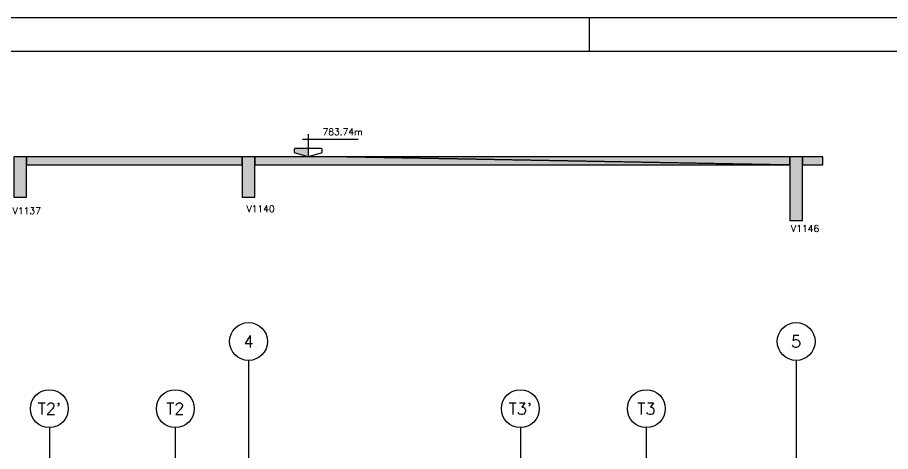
# Model space of a CAD drawing. Extents: x -4723 to 4922, y -2048 to 2452.
# Drawn here: x -553 to 746, y 1806 to 2452 of the extents above; entities that cross this region are included whole.
import ezdxf
from ezdxf.enums import TextEntityAlignment as Align

# ---------------------------------------------------------------- set-up
doc = ezdxf.new("R2010")
doc.units = 0
doc.header["$LTSCALE"] = 50
doc.header["$MEASUREMENT"] = 0
doc.linetypes.add('EIXO', pattern=[6.8, 6, -0.4, 0, -0.4])
for name, color, linetype in [('F-CORTE', 4, 'CONTINUOUS'), ('F-EIXO', 12, 'EIXO'), ('F-MARGEM', 1, 'CONTINUOUS'), ('F-NÍVEL-VISTA', 2, 'CONTINUOUS'), ('F-SOLIDO-CORTE', 71, 'CONTINUOUS'), ('F-TEXTO', 6, 'CONTINUOUS'), ('F-TEXTO-YELLOW', 2, 'CONTINUOUS')]:
    doc.layers.add(name, color=color, linetype=linetype)
doc.styles.add('MCP', font='simplex.shx')
doc.styles.add('ROMANS', font='simplex.shx')

# ---------------------------------------------------------------- blocks, each defined once
blk = doc.blocks.new('*U159')
at = {"layer": 'F-EIXO'}
blk.add_line((0, 0), (0, -2655), dxfattribs=at)
at = {"layer": 'F-EIXO', "color": 2, "linetype": 'Continuous'}
blk.add_circle((0, 28.2), 28.2, dxfattribs=at)
at = {"layer": 'F-TEXTO', "style": 'ROMANS'}
blk.add_attdef('EIXO', text='', height=17.5, rotation=360, dxfattribs=at).set_placement((0, 28.2), align=Align.MIDDLE_CENTER)
blk = doc.blocks.new('*U163')
at = {"layer": 'F-EIXO'}
blk.add_line((0, 0), (0, -2655), dxfattribs=at)
at = {"layer": 'F-EIXO', "color": 2, "linetype": 'Continuous'}
blk.add_circle((0, 28.2), 28.2, dxfattribs=at)
at = {"layer": 'F-TEXTO', "style": 'ROMANS'}
blk.add_attdef('EIXO', text='', height=17.5, rotation=360, dxfattribs=at).set_placement((0, 28.2), align=Align.MIDDLE_CENTER)
blk = doc.blocks.new('*U164')
at = {"layer": 'F-EIXO'}
blk.add_line((0, 0), (0, -2755), dxfattribs=at)
at = {"layer": 'F-EIXO', "color": 2, "linetype": 'Continuous'}
blk.add_circle((0, 28.2072), 28.2072, dxfattribs=at)
at = {"layer": 'F-TEXTO', "style": 'ROMANS'}
blk.add_attdef('EIXO', text='', height=17.5, rotation=360, dxfattribs=at).set_placement((0, 28.2072), align=Align.MIDDLE_CENTER)
blk = doc.blocks.new('*U165')
at = {"layer": 'F-EIXO'}
blk.add_line((0, 0), (0, -2655), dxfattribs=at)
at = {"layer": 'F-EIXO', "color": 2, "linetype": 'Continuous'}
blk.add_circle((0, 28.2), 28.2, dxfattribs=at)
at = {"layer": 'F-TEXTO', "style": 'ROMANS'}
blk.add_attdef('EIXO', text='', height=17.5, rotation=360, dxfattribs=at).set_placement((0, 28.2), align=Align.MIDDLE_CENTER)
blk = doc.blocks.new('*U166')
at = {"layer": 'F-EIXO'}
blk.add_line((0, 0), (0, -2655), dxfattribs=at)
at = {"layer": 'F-EIXO', "color": 2, "linetype": 'Continuous'}
blk.add_circle((0, 28.2), 28.2, dxfattribs=at)
at = {"layer": 'F-TEXTO', "style": 'ROMANS'}
blk.add_attdef('EIXO', text='', height=17.5, rotation=360, dxfattribs=at).set_placement((0, 28.2), align=Align.MIDDLE_CENTER)
blk = doc.blocks.new('*U167')
at = {"layer": 'F-EIXO'}
blk.add_line((0, 0), (0, -2755), dxfattribs=at)
at = {"layer": 'F-EIXO', "color": 2, "linetype": 'Continuous'}
blk.add_circle((0, 28.2072), 28.2072, dxfattribs=at)
at = {"layer": 'F-TEXTO', "style": 'ROMANS'}
blk.add_attdef('EIXO', text='', height=17.5, rotation=360, dxfattribs=at).set_placement((0, 28.2072), align=Align.MIDDLE_CENTER)
blk = doc.blocks.new('A0-4L_900')
at = {"layer": 'F-MARGEM', "color": 2}
blk.add_line((100.4, 90), (100.4, 89), dxfattribs=at)
blk.add_lwpolyline([(0, 0), (0, 90), (192.9, 90), (192.9, 0)], close=True, dxfattribs=at)
at = {"layer": 'F-MARGEM', "color": 7}
blk.add_lwpolyline([(2.5, 89), (191.9, 89), (191.9, 1), (2.5, 1)], close=True, dxfattribs=at)
blk = doc.blocks.new('Nível - Vista')
at = {"layer": 'F-NÍVEL-VISTA'}
blk.add_hatch(color=71, dxfattribs=at).paths.add_polyline_path([(0, 0.238), (-0.38, 0.238, 0.414214), (-0.42, 0.198), (-0.42, 0.148, 0.331206), (-0.391, 0.11), (-0.011, 0.002, 0.072993), (0, 0)])
at = {"layer": 'F-NÍVEL-VISTA', "color": 2}
for p, q in [((-0.168, 0.521), (1.493, 0.521)), ((0, 0.67), (0, 0))]:
    blk.add_line(p, q, dxfattribs=at)
blk.add_lwpolyline([(-0.011, 0.002, 0.146769), (0.011, 0.002), (0.391, 0.11, 0.331206), (0.42, 0.148), (0.42, 0.198, 0.414214), (0.38, 0.238), (-0.38, 0.238, 0.414214), (-0.42, 0.198), (-0.42, 0.148, 0.331206), (-0.391, 0.11), (-0.011, 0.002, 0.146769), (0.011, 0.002)], format="xyb", dxfattribs=at)
at = {"layer": 'F-TEXTO', "color": 3, "style": 'MCP'}
for tag, p in [('NÍVEL', (1.026, 0.636)), ('NÍVEL_DETALHE', (1.02, 0.186))]:
    blk.add_attdef(tag, text='', height=0.2, dxfattribs=at).set_placement(p, align=Align.CENTER)

msp = doc.modelspace()

# ---------------------------------------------------------------- hatches: boundary and pattern name
at = {"layer": 'F-SOLIDO-CORTE', "linetype": 'Continuous'}
for points in [[(-559, 2230.352), (-559, 2213.789), (-559, 2184.454), (-549.71, 2184.454), (-545.245, 2184.454), (-540, 2184.454), (-540, 2198.555), (-540, 2215.118), (-540, 2244.454), (-544.465, 2244.454), (-549.71, 2244.454), (-559, 2244.454)], [(-356.675, 2244.454), (-440.98, 2244.454), (-540, 2244.454), (-540, 2241.633), (-540, 2238.321), (-540, 2232.454), (-449.707, 2232.454), (-356.675, 2232.454), (-355.389, 2232.454), (-219, 2232.454), (-219, 2235.829), (-219, 2239.307), (-219, 2244.454), (-355.389, 2244.454)], [(-219, 2227.576), (-219, 2210.187), (-219, 2184.454), (-210.851, 2184.454), (-205.507, 2184.454), (-200, 2184.454), (-200, 2201.331), (-200, 2218.72), (-200, 2244.454), (-205.344, 2244.454), (-210.851, 2244.454), (-219, 2244.454)], [(-63.397, 2244.454), (-200, 2244.454), (-200, 2241.078), (-200, 2237.6), (-200, 2232.454), (-63.397, 2232.454), (-16.703, 2232.454), (31.407, 2232.454), (98.353, 2232.454), (167.329, 2232.454), (177.623, 2232.454), (230.377, 2232.454), (288.17, 2232.454), (379.23, 2232.454), (592.065, 2232.454), (592.736, 2232.454), (593.427, 2232.454), (596, 2232.454), (596, 2235.829), (596, 2239.307), (596, 2244.454), (593.427, 2244.454), (592.898, 2244.454), (592.065, 2244.454), (379.23, 2244.454), (305.915, 2244.454), (230.377, 2244.454), (177.623, 2244.454), (167.329, 2244.454), (100.383, 2244.454), (31.407, 2244.454), (-15.287, 2244.454)], [(596, 2217.731), (596, 2190.199), (596, 2149.454), (604.149, 2149.454), (609.493, 2149.454), (615, 2149.454), (615, 2176.176), (615, 2203.709), (615, 2244.454), (609.656, 2244.454), (604.149, 2244.454), (596, 2244.454)], [(615, 2237.6), (615, 2232.454), (619.008, 2232.454), (625.323, 2232.454), (645, 2232.454), (645, 2234.057), (645, 2238.521), (645, 2244.454), (625.323, 2244.454), (621.315, 2244.454), (615, 2244.454), (615, 2241.078)]]:
    msp.add_hatch(color=256, dxfattribs=at).paths.add_polyline_path(points, flags=16)

# ---------------------------------------------------------------- linework, layer by layer
at = {"layer": 'F-CORTE', "linetype": 'Continuous'}
for points in [[(596, 2232.454), (593.427, 2232.454), (-63.397, 2244.454), (-200, 2244.454), (-205.344, 2244.454), (-210.851, 2244.454), (-219, 2244.454), (-356.675, 2244.454), (-540, 2244.454), (-544.465, 2244.454), (-549.71, 2244.454), (-559, 2244.454)], [(645, 2234.057), (645, 2238.521), (645, 2244.454), (615, 2244.454), (609.656, 2244.454), (604.149, 2244.454), (596, 2244.454), (-63.397, 2244.454), (596, 2232.454), (596, 2217.731), (596, 2149.454), (604.149, 2149.454), (609.493, 2149.454), (615, 2149.454), (615, 2176.176), (615, 2203.709), (615, 2232.454), (619.008, 2232.454), (625.323, 2232.454), (645, 2232.454), (645, 2234.057)], [(-559, 2184.454), (-549.71, 2184.454), (-545.245, 2184.454), (-540, 2184.454), (-540, 2198.555), (-540, 2215.118), (-540, 2232.454), (-449.707, 2232.454), (-356.675, 2232.454), (-355.389, 2232.454), (-219, 2232.454), (-219, 2227.576), (-219, 2184.454), (-210.851, 2184.454), (-205.507, 2184.454), (-200, 2184.454), (-200, 2201.331), (-200, 2218.72), (-200, 2232.454), (-63.397, 2232.454), (-16.703, 2232.454), (31.407, 2232.454), (98.353, 2232.454), (167.329, 2232.454), (177.623, 2232.454), (230.377, 2232.454), (288.17, 2232.454), (379.23, 2232.454), (592.065, 2232.454), (592.736, 2232.454), (593.427, 2232.454)]]:
    msp.add_lwpolyline(points, dxfattribs=at)
at = {"layer": 'F-SOLIDO-CORTE', "linetype": 'Continuous'}
for points in [[(-559, 2230.352), (-559, 2213.789), (-559, 2184.454), (-549.71, 2184.454), (-545.245, 2184.454), (-540, 2184.454), (-540, 2198.555), (-540, 2215.118), (-540, 2244.454), (-544.465, 2244.454), (-549.71, 2244.454), (-559, 2244.454), (-559, 2230.352)], [(-356.675, 2244.454), (-440.98, 2244.454), (-540, 2244.454), (-540, 2241.633), (-540, 2238.321), (-540, 2232.454), (-449.707, 2232.454), (-356.675, 2232.454), (-355.389, 2232.454), (-219, 2232.454), (-219, 2235.829), (-219, 2239.307), (-219, 2244.454), (-355.389, 2244.454), (-356.675, 2244.454)], [(-219, 2227.576), (-219, 2210.187), (-219, 2184.454), (-210.851, 2184.454), (-205.507, 2184.454), (-200, 2184.454), (-200, 2201.331), (-200, 2218.72), (-200, 2244.454), (-205.344, 2244.454), (-210.851, 2244.454), (-219, 2244.454), (-219, 2227.576)], [(-63.397, 2244.454), (-200, 2244.454), (-200, 2241.078), (-200, 2237.6), (-200, 2232.454), (-63.397, 2232.454), (-16.703, 2232.454), (31.407, 2232.454), (98.353, 2232.454), (167.329, 2232.454), (177.623, 2232.454), (230.377, 2232.454), (288.17, 2232.454), (379.23, 2232.454), (592.065, 2232.454), (592.735, 2232.454), (593.427, 2232.454), (596, 2232.454), (596, 2235.829), (596, 2239.307), (596, 2244.454), (593.427, 2244.454), (592.898, 2244.454), (592.065, 2244.454), (379.23, 2244.454), (305.915, 2244.454), (230.377, 2244.454), (177.623, 2244.454), (167.329, 2244.454), (100.383, 2244.454), (31.407, 2244.454), (-15.287, 2244.454), (-63.397, 2244.454)], [(596, 2217.731), (596, 2190.199), (596, 2149.454), (604.149, 2149.454), (609.493, 2149.454), (615, 2149.454), (615, 2176.176), (615, 2203.709), (615, 2244.454), (609.656, 2244.454), (604.149, 2244.454), (596, 2244.454), (596, 2217.731)], [(615, 2237.6), (615, 2232.454), (619.008, 2232.454), (625.323, 2232.454), (645, 2232.454), (645, 2234.057), (645, 2238.521), (645, 2244.454), (625.323, 2244.454), (621.315, 2244.454), (615, 2244.454), (615, 2241.078), (615, 2237.6)]]:
    msp.add_lwpolyline(points, dxfattribs=at)

# ---------------------------------------------------------------- block references
at = {"layer": 'F-EIXO', "linetype": 'Continuous'}
for name, p, values in [('*U167', (-209.5, 1941.357), {'EIXO': '4'}), ('*U164', (605.5, 1941.357), {'EIXO': '5'}), ('*U163', (-506, 1841.357), {'EIXO': "T2'"}), ('*U166', (-318.5, 1841.357), {'EIXO': 'T2'}), ('*U159', (195, 1841.357), {'EIXO': "T3'"}), ('*U165', (382.5, 1841.357), {'EIXO': 'T3'})]:
    msp.add_blockref(name, p, dxfattribs=at).add_auto_attribs(values)
at = {"layer": 'F-MARGEM', "linetype": 'Continuous', "xscale": 50, "yscale": 50, "zscale": 50}
msp.add_blockref('A0-4L_900', (-4722.805, -2048.155), dxfattribs=at)
at = {"layer": 'F-NÍVEL-VISTA', "xscale": 50, "yscale": 50, "zscale": 50}
msp.add_blockref('Nível - Vista', (-120.789, 2244.824), dxfattribs=at).add_auto_attribs({'NÍVEL': '783.74m'})

# ---------------------------------------------------------------- texts
at = {"layer": 'F-TEXTO-YELLOW', "linetype": 'Continuous', "style": 'MCP'}
for s, p in [('V1140', (-212.613, 2161.974)), ('V1137', (-560.559, 2159.087)), ('V1146', (597.885, 2132.681))]:
    msp.add_text(s, height=10, dxfattribs=at).set_placement(p)

doc.saveas('drawing.dxf')
